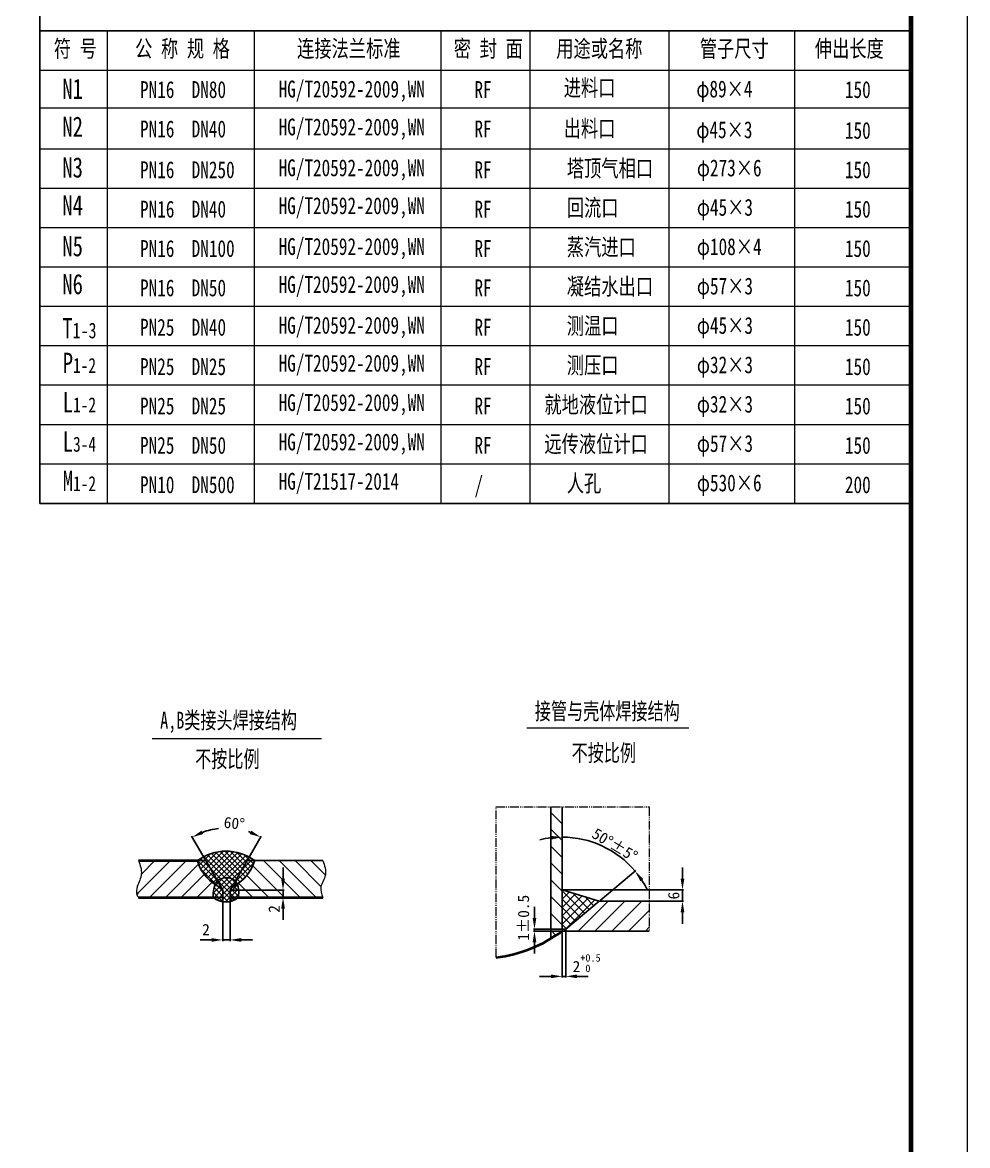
# Model space of a CAD drawing. Extents: x -6371 to 73907, y -14473 to 10757.
# Drawn here: x 68865 to 73907, y -649 to 5342 of the extents above; entities that cross this region are included whole.
import ezdxf

# ---------------------------------------------------------------- set-up
doc = ezdxf.new("R2010")
doc.units = 0
doc.header["$LTSCALE"] = 25
doc.header["$PDMODE"] = 1
doc.linetypes.add('JXX-L', pattern=[2.95, 1.9, -0.25, 0.15, -0.25, 0.15, -0.25])
doc.layers.get('Defpoints').update_dxf_attribs({"linetype": 'CONTINUOUS'})
for name, color, linetype, lineweight in [('A 粗实线', 1, 'CONTINUOUS', 25), ('B 细实线', 7, 'CONTINUOUS', 15), ('C 文 字', 2, 'CONTINUOUS', 20), ('I 长双点线', 3, 'JXX-L', 15), ('J 标注尺寸', 2, 'CONTINUOUS', 15), ('实线', 7, 'CONTINUOUS', 40)]:
    doc.layers.add(name, color=color, linetype=linetype, lineweight=lineweight)
doc.layers.add('剖面线层', color=2, linetype='CONTINUOUS')
doc.styles.add('HZTXT', font='SIMFANG.TTF', dxfattribs={"width": 0.75})
doc.styles.get("Standard").update_dxf_attribs({"font": 'SIMFANG.TTF'})
doc.dimstyles.new('通用标注4.0', dxfattribs={"dimtxt": 60, "dimasz": 60, "dimexe": 6, "dimexo": 6, "dimgap": 6, "dimtad": 1, "dimdec": 0, "dimzin": 0, "dimdsep": 46, "dimtxsty": 'Standard', "dimcen": 6, "dimadec": 0, "dimazin": 0, "dimtfac": 0.375, "dimtdec": 0, "dimtmove": 2, "dimatfit": 3, "dimfxl": 0, "dimtzin": 0, "dimarcsym": 0})

# ---------------------------------------------------------------- blocks, each defined once
blk = doc.blocks.new('*D154')
at = {"layer": 'Defpoints', "color": 0}
for p in [(69933.2, 680.8), (69972.5, 680.8), (69972.5, 448)]:
    blk.add_point(p, dxfattribs=at)
at = {"layer": 'J 标注尺寸', "color": 0, "lineweight": -2}
for p, q in [((69933.2, 674.8), (69933.2, 442)), ((69972.5, 674.8), (69972.5, 442)), ((69873.2, 448), (69813.2, 448)), ((69933.2, 448), (69972.5, 448)), ((70032.5, 448), (70092.5, 448))]:
    blk.add_line(p, q, dxfattribs=at)
at = {"layer": 'J 标注尺寸', "color": 0}
for points in [[(69873.2, 458), (69873.2, 438), (69933.2, 448)], [(70032.5, 458), (70032.5, 438), (69972.5, 448)]]:
    blk.add_solid(points, dxfattribs=at)
at = {"layer": 'J 标注尺寸', "color": 0, "insert": (69844.1, 503.4), "char_height": 60, "attachment_point": 5}
blk.add_mtext('2{}{}', dxfattribs=at)
blk = doc.blocks.new('*D153')
at = {"layer": 'Defpoints', "color": 0}
for p in [(69972.5, 714), (69972.5, 674.7), (70254.8, 714)]:
    blk.add_point(p, dxfattribs=at)
at = {"layer": 'J 标注尺寸', "color": 0, "lineweight": -2}
for p, q in [((70254.8, 774), (70254.8, 834)), ((69978.5, 714), (70260.8, 714)), ((69978.5, 674.7), (70260.8, 674.7)), ((70254.8, 674.7), (70254.8, 714)), ((70254.8, 614.7), (70254.8, 554.7))]:
    blk.add_line(p, q, dxfattribs=at)
at = {"layer": 'J 标注尺寸', "color": 0}
for points in [[(70244.8, 774), (70264.8, 774), (70254.8, 714)], [(70244.8, 614.7), (70264.8, 614.7), (70254.8, 674.7)]]:
    blk.add_solid(points, dxfattribs=at)
at = {"layer": 'J 标注尺寸', "color": 0, "insert": (70207.3, 613.4), "char_height": 60, "attachment_point": 5, "rotation": 90}
blk.add_mtext('2{}{}', dxfattribs=at)
blk = doc.blocks.new('*D159')
at = {"layer": 'Defpoints', "color": 0}
for p in [(69889.4, 1039.7), (69842.4, 871.3), (70063.3, 871.3), (69933.2, 714), (69972.5, 714)]:
    blk.add_point(p, dxfattribs=at)
at = {"layer": 'J 标注尺寸', "color": 0, "lineweight": -2}
for p, q in [((69839.4, 876.5), (69767.2, 1001.5)), ((70066.3, 876.5), (70138.5, 1001.5))]:
    blk.add_line(p, q, dxfattribs=at)
for start, end in [(96.52297, 110.57825), (69.42175, 71.20818)]:
    blk.add_arc((69952.9, 680), 365.3, start, end, dxfattribs=at)
at = {"layer": 'J 标注尺寸', "color": 0}
for points in [[(69828.7, 1012.9), (69820.2, 1031), (69770.2, 996.3)], [(70085.5, 1031), (70077, 1012.9), (70135.5, 996.3)]]:
    blk.add_solid(points, dxfattribs=at)
at = {"layer": 'J 标注尺寸', "color": 0, "insert": (69994.8, 1070.1), "char_height": 60, "attachment_point": 5, "rotation": 353.86557}
blk.add_mtext('60°', dxfattribs=at)
blk = doc.blocks.new('*D157')
at = {"layer": 'Defpoints', "color": 0}
for p in [(71743.6, 494.8), (71763.6, 494.8), (71763.6, 253.8)]:
    blk.add_point(p, dxfattribs=at)
at = {"layer": 'J 标注尺寸', "color": 0, "lineweight": -2}
for p, q in [((71743.6, 488.8), (71743.6, 247.8)), ((71763.6, 488.8), (71763.6, 247.8)), ((71683.6, 253.8), (71623.6, 253.8)), ((71743.6, 253.8), (71763.6, 253.8)), ((71823.6, 253.8), (71883.6, 253.8))]:
    blk.add_line(p, q, dxfattribs=at)
at = {"layer": 'J 标注尺寸', "color": 0}
for points in [[(71683.6, 263.8), (71683.6, 243.8), (71743.6, 253.8)], [(71823.6, 263.8), (71823.6, 243.8), (71763.6, 253.8)]]:
    blk.add_solid(points, dxfattribs=at)
at = {"layer": 'J 标注尺寸', "color": 0, "insert": (71874.7, 324.4), "char_height": 60, "attachment_point": 5}
blk.add_mtext('2\\H0.667X\\S+0.5^  0', dxfattribs=at)
blk = doc.blocks.new('*D158')
at = {"layer": 'Defpoints', "color": 0}
for p in [(71743.6, 1157.9), (71889.4, 975.3), (71942.3, 654.8), (71743.6, 494.8), (71763.6, 504.8)]:
    blk.add_point(p, dxfattribs=at)
at = {"layer": 'J 标注尺寸', "color": 0, "lineweight": -2}
blk.add_line((71946.9, 658.7), (72137.8, 818.8), dxfattribs=at)
for start, end in [(96.76334, 103.52668), (40, 90), (26.47332, 33.23666)]:
    blk.add_arc((71743.6, 488), 508.6, start, end, dxfattribs=at)
at = {"layer": 'J 标注尺寸', "color": 0}
for points in [[(71683.1, 1003.1), (71684.3, 983.1), (71743.6, 996.6)], [(72160.9, 760.8), (72177, 772.8), (72133.2, 814.9)]]:
    blk.add_solid(points, dxfattribs=at)
at = {"layer": 'J 标注尺寸', "color": 0, "insert": (72025.2, 954.9), "char_height": 60, "attachment_point": 5, "rotation": 328.8986}
blk.add_mtext('50%%d%%p5%%d', dxfattribs=at)
blk = doc.blocks.new('*D155')
at = {"layer": 'Defpoints', "color": 0}
for p in [(71743.6, 714.8), (72385.9, 714.8), (71942.3, 654.8)]:
    blk.add_point(p, dxfattribs=at)
at = {"layer": 'J 标注尺寸', "color": 0, "lineweight": -2}
for p, q in [((72385.9, 774.8), (72385.9, 834.8)), ((71749.6, 714.8), (72391.9, 714.8)), ((72385.9, 654.8), (72385.9, 714.8)), ((71948.3, 654.8), (72391.9, 654.8)), ((72385.9, 594.8), (72385.9, 534.8))]:
    blk.add_line(p, q, dxfattribs=at)
at = {"layer": 'J 标注尺寸', "color": 0}
for points in [[(72375.9, 774.8), (72395.9, 774.8), (72385.9, 714.8)], [(72375.9, 594.8), (72395.9, 594.8), (72385.9, 654.8)]]:
    blk.add_solid(points, dxfattribs=at)
at = {"layer": 'J 标注尺寸', "color": 0, "insert": (72339.4, 684.3), "char_height": 60, "attachment_point": 5, "rotation": 90}
blk.add_mtext('6', dxfattribs=at)
blk = doc.blocks.new('*D156')
at = {"layer": 'Defpoints', "color": 0}
for p in [(71596.3, 504.8), (71763.6, 504.8), (71763.6, 494.8)]:
    blk.add_point(p, dxfattribs=at)
at = {"layer": 'J 标注尺寸', "color": 0, "lineweight": -2}
for p, q in [((71596.3, 564.8), (71596.3, 624.8)), ((71757.6, 504.8), (71590.3, 504.8)), ((71757.6, 494.8), (71590.3, 494.8)), ((71596.3, 494.8), (71596.3, 504.8)), ((71596.3, 434.8), (71596.3, 374.8))]:
    blk.add_line(p, q, dxfattribs=at)
at = {"layer": 'J 标注尺寸', "color": 0}
for points in [[(71586.3, 564.8), (71606.3, 564.8), (71596.3, 504.8)], [(71586.3, 434.8), (71606.3, 434.8), (71596.3, 494.8)]]:
    blk.add_solid(points, dxfattribs=at)
at = {"layer": 'J 标注尺寸', "color": 0, "insert": (71537.9, 566.1), "char_height": 60, "attachment_point": 5, "rotation": 90}
blk.add_mtext('1%%P0.5', dxfattribs=at)

msp = doc.modelspace()

# ---------------------------------------------------------------- hatches: boundary and pattern name
at = {"layer": '剖面线层'}
h = msp.add_hatch(dxfattribs=at)
h.set_pattern_fill('ANSI31', color=256, scale=20, angle=90, style=0)
h.set_pattern_definition([(135, (102471.13, 24222.06), (-44.90128, -44.90128), [])])
edge = h.paths.add_edge_path()
edge.add_arc((71298.4, 1097.7), 749.4, 300.92967, 306.44471)
edge.add_line((71743.6, 494.8), (71743.6, 1157.9))
edge.add_line((71743.6, 1157.9), (71683.6, 1157.9))
edge.add_line((71683.6, 1157.9), (71683.6, 454.8))
h = msp.add_hatch(dxfattribs=at)
h.set_pattern_fill('ANSI37', color=256, scale=6.25, angle=90, style=0)
h.set_pattern_definition([(135, (106577.88, 30153.024), (-14.03165, -14.03165), []), (225, (106577.88, 30153.024), (14.03165, -14.03165), [])])
h.paths.add_polyline_path([(70063.3, 871.3), (69842.4, 871.3), (69904.3, 764.1, -0.344775), (70001.3, 763.8)])
h.paths.add_polyline_path([(69842.4, 871.3), (69798.3, 871.3, 0.188516), (69892.8, 743.7, -0.046783), (69904.3, 764.1)])
h.paths.add_polyline_path([(69798.3, 871.3), (69842.4, 871.3), (70063.3, 871.3), (70103.5, 871.3, 0.329357)])
h.paths.add_polyline_path([(70103.5, 871.3), (70063.3, 871.3), (70001.3, 763.8, -0.04004), (70010.1, 745.7, 0.010439), (70018, 751.2, 0.163963)])
h.paths.add_polyline_path([(70010.1, 745.7, 0.04004), (70001.3, 763.8), (69981.5, 729.6, 0.035561)], flags=17)
h.paths.add_polyline_path([(69904.3, 764.1, 0.046783), (69892.8, 743.7, 0.042909), (69926, 726.6)], flags=17)
h.paths.add_polyline_path([(70001.3, 763.8, 0.344775), (69904.3, 764.1), (69933.2, 714), (69933.2, 674.7), (69883.2, 674.7, 0.36307), (70016.1, 674.7), (69972.5, 674.7), (69972.5, 714)])
h.paths.add_polyline_path([(69933.2, 714), (69926, 726.6, -0.042909), (69892.8, 743.7, 0.141008), (69883.2, 674.7), (69933.2, 674.7)])
h.paths.add_polyline_path([(70010.1, 745.7, -0.035561), (69981.5, 729.6), (69972.5, 714), (69972.5, 674.7), (70016.1, 674.7, 0.144441)])
h = msp.add_hatch(dxfattribs=at)
h.set_pattern_fill('ANSI31', color=256, scale=18.75, style=0)
h.set_pattern_definition([(45, (78869.01, -5826.743), (-42.09495, 42.09495), [])])
edge = h.paths.add_edge_path()
edge.add_arc((70007.8, 692.5), 125.9, 156.04378, 188.14868)
edge.add_line((69883.2, 674.7), (69483.7, 674.7))
edge.add_arc((69533.3, 713), 62.6, 147.17794, 217.67611, ccw=False)
edge.add_arc((69380.4, 811.6), 119.3, 327.17794, 390.00076)
edge.add_line((69483.7, 871.3), (69798.3, 871.3))
edge.add_arc((70008.8, 928.2), 218, 195.14621, 237.84969)
edge = h.paths.add_edge_path()
edge.add_arc((70008.8, 928.2), 218, 247.67764, 247.91666)
h = msp.add_hatch(dxfattribs=at)
h.set_pattern_fill('ANSI31', color=256, scale=18.75, angle=90, style=0)
h.set_pattern_definition([(135, (78869.01, -5826.743), (-42.09495, -42.09495), [])])
h.paths.add_polyline_path([(70466.5, 674.7, -0.31769), (70463.4, 746.9, 0.281195), (70466.5, 871.3), (70103.5, 871.3, -0.163963), (70018, 751.2, -0.010439), (70010.1, 745.7, -0.144441), (70016.1, 674.7)])
h = msp.add_hatch(dxfattribs=at)
h.set_pattern_fill('ANSI37', color=256, scale=10, style=0)
h.set_pattern_definition([(45, (382258.162, 237677.27), (-22.4506403, 22.4506403), []), (135, (382258.162, 237677.27), (-22.4506403, -22.4506403), [])])
h.paths.add_polyline_path([(71942.3, 654.8), (71743.6, 714.8), (71743.6, 494.8), (71763.6, 494.8), (71763.6, 504.8)])
h = msp.add_hatch(dxfattribs=at)
h.set_pattern_fill('ANSI31', color=256, scale=20, style=0)
h.set_pattern_definition([(45, (102471.13, 24222.06), (-44.90128, 44.90128), [])])
h.paths.add_polyline_path([(71942.3, 654.8), (71763.6, 504.8), (71763.6, 494.8), (72209, 494.8), (72209, 654.8)])

# ---------------------------------------------------------------- linework, layer by layer
at = {"layer": 'A 粗实线'}
for p, q in [((68956.8, 10456.8), (68956.8, 2776.5)), ((73606.8, 5296.5), (68956.8, 5296.5)), ((73606.8, 2776.5), (68956.8, 2776.5)), ((71683.6, 454.8), (71683.6, 1157.9)), ((71743.6, 494.8), (71743.6, 1157.9)), ((69483.7, 871.3), (69842.4, 871.3)), ((69933.2, 714), (69842.4, 871.3)), ((69972.5, 714), (70063.3, 871.3)), ((70063.3, 871.3), (70466.5, 871.3)), ((69483.7, 674.7), (69933.2, 674.7)), ((69933.2, 674.7), (69933.2, 714)), ((69972.5, 674.7), (69972.5, 714)), ((69972.5, 674.7), (70466.5, 674.7)), ((71743.6, 714.8), (71942.3, 654.8)), ((71763.6, 504.8), (71942.3, 654.8)), ((71942.3, 654.8), (72209, 654.8)), ((71743.6, 494.8), (72209, 494.8)), ((71763.6, 494.8), (71763.6, 504.8))]:
    msp.add_line(p, q, dxfattribs=at)
at = {"layer": 'A 粗实线', "color": 5, "lineweight": 120}
msp.add_lwpolyline([(73606.8, -14173.2), (73606.8, 10456.8), (56836.8, 10456.8), (56836.8, -14173.2)], close=True, dxfattribs=at)
at = {"layer": 'A 粗实线'}
for centre, radius, start, end in [((69950.9, 664.8), 256.8, 53.54068, 126.45932), ((70008.8, 928.2), 218, 195.14621, 247.67764), ((69882.6, 938.1), 230.9, 305.91551, 343.16156), ((69952.5, 702), 78.7, 51.74129, 127.8329), ((70007.8, 692.5), 125.9, 145.32967, 188.14868), ((69892.8, 699.9), 125.9, 348.45579, 30.50325), ((69949.7, 754.2), 103.6, 230.09116, 309.90884)]:
    msp.add_arc(centre, radius, start, end, dxfattribs=at)
at = {"layer": 'B 细实线'}
for p, q in [((69316.8, 5296.5), (69316.8, 2776.5)), ((70101.1, 5296.5), (70101.1, 2776.5)), ((71096.9, 5296.5), (71096.9, 2776.5)), ((71570.9, 5296.5), (71570.9, 2776.5)), ((72312.9, 5296.5), (72312.9, 2776.5)), ((72982.9, 5296.5), (72982.9, 2776.5)), ((73606.8, 5086.5), (68956.8, 5086.5)), ((73606.8, 4884.2), (68956.8, 4884.2)), ((73606.8, 4666.5), (68956.8, 4666.5)), ((73606.8, 4456.5), (68956.8, 4456.5)), ((73606.8, 4246.5), (68956.8, 4246.5)), ((73606.8, 4036.5), (68956.8, 4036.5)), ((73606.8, 3826.5), (68956.8, 3826.5)), ((73606.8, 3616.5), (68956.8, 3616.5)), ((73606.8, 3406.5), (68956.8, 3406.5)), ((73606.8, 3196.5), (68956.8, 3196.5)), ((73606.8, 2986.5), (68956.8, 2986.5)), ((71554.7, 1580.3), (72420.2, 1580.3)), ((69556, 1522.5), (70460, 1522.5))]:
    msp.add_line(p, q, dxfattribs=at)
msp.add_lwpolyline([(73906.8, -14473.2), (73906.8, 10756.8), (56086.8, 10756.8), (56086.8, -14473.2)], close=True, dxfattribs=at)
for points in [[(69483.7, 871.3), (69498.8, 799.2), (69477.3, 732.6), (69475.3, 689.1), (69483.7, 674.7)], [(70466.5, 871.3), (70480.6, 793.5), (70457.1, 730.5), (70466.5, 674.7)]]:
    msp.add_spline(points, degree=3, dxfattribs=at)
at = {"layer": 'I 长双点线'}
for p, q in [((71391.8, 1157.9), (72209, 1157.9)), ((71391.8, 354.1), (71391.8, 1157.9)), ((72209, 1157.9), (72209, 494.8))]:
    msp.add_line(p, q, dxfattribs=at)
at = {"layer": '实线'}
for p, q in [((69483.7, 871.3), (69798.3, 871.3)), ((69483.7, 674.7), (69883.2, 674.7)), ((69972.5, 674.7), (70466.5, 674.7))]:
    msp.add_line(p, q, dxfattribs=at)
for centre, radius, start, end in [((70008.8, 928.2), 218, 247.67764, 247.91666), ((69882.6, 938.1), 230.9, 295.37658, 305.91551), ((71298.4, 1097.7), 749.4, 277.16184, 306.44471)]:
    msp.add_arc(centre, radius, start, end, dxfattribs=at)

# ---------------------------------------------------------------- texts
at = {"layer": 'C 文 字', "style": 'HZTXT', "width": 0.7}
for s, p in [('A,B类接头焊接结构', (69599.5, 1575.1)), ('接管与壳体焊接结构', (71598.2, 1623.5)), ('不按比例', (71794.3, 1400.8)), ('不按比例', (69786, 1368.4))]:
    msp.add_text(s, height=90, dxfattribs=at).set_placement(p)
at = {"layer": 'C 文 字', "attachment_point": 1, "style": 'HZTXT'}
for s, insert, char_height, width in [(' 符 号', (68986.1, 5247.6), 90, 1440), ('公 称 规 格', (69465.6, 5247.6), 90, 1440), ('连接法兰标准', (70329.5, 5247.6), 90, 1440), ('密 封 面', (71166.1, 5247.6), 90, 1440), ('用途或名称', (71712.2, 5247.6), 90, 1440), ('管子尺寸', (72478.2, 5247.6), 90, 1440), ('伸出长度', (73092.1, 5247.6), 90, 1440), ('N1', (69077.1, 5042.6), 108, 1728), ('HG/T20592-2009,WN', (70231.1, 5031.8), 90, 1440), ('进料口', (71752.3, 5038.9), 90, 1440), ('PN16  DN80', (69491.7, 5029), 90, 1440), ('RF', (71276.1, 5029), 90, 1440), ('φ89×4', (72460, 5032.4), 90, 1440), ('150', (73252.6, 5029), 90, 1440), ('N2', (69077.1, 4840.3), 108, 1728), ('PN16  DN40', (69491.7, 4819), 90, 1440), ('HG/T20592-2009,WN', (70231.1, 4829.5), 90, 1440), ('RF', (71276.1, 4819), 90, 1440), ('出料口', (71752.3, 4821.2), 90, 1440), ('φ45×3', (72460, 4814.7), 90, 1440), ('150', (73252.6, 4811.3), 90, 1440), ('N3', (69077.1, 4622.8), 108, 1728), ('HG/T20592-2009,WN', (70231.1, 4611.8), 90, 1440), ('{\\fFangSong_GB2312|b0|i0|c134|p32;塔顶气相}口', (71768.7, 4609), 90, 1440), ('PN16  DN250', (69491.7, 4601.3), 90, 1440), ('RF', (71276.1, 4601.3), 90, 1440), ('φ273×6', (72462.8, 4611.1), 90, 1440), ('150', (73252.6, 4601.3), 90, 1440), ('N4', (69077.1, 4420.5), 108, 1728), ('PN16  DN40', (69491.7, 4391.3), 90, 1440), ('HG/T20592-2009,WN', (70231.1, 4409.5), 90, 1440), ('RF', (71276.1, 4391.3), 90, 1440), ('回流口', (71768.7, 4399), 90, 1440), ('φ45×3', (72462.8, 4401.1), 90, 1440), ('150', (73252.6, 4391.3), 90, 1440), ('N5', (69077.1, 4202.8), 108, 1728), ('HG/T20592-2009,WN', (70231.1, 4191.8), 90, 1440), ('蒸汽进口', (71768.7, 4189), 90, 1440), ('PN16  DN100', (69491.7, 4181.3), 90, 1440), ('RF', (71276.1, 4181.3), 90, 1440), ('φ108×4', (72462.8, 4191.1), 90, 1440), ('150', (73252.6, 4181.3), 90, 1440), ('N6', (69077.1, 4000.5), 108, 1728), ('PN16  DN50', (69491.7, 3971.3), 90, 1440), ('HG/T20592-2009,WN', (70231.1, 3989.5), 90, 1440), ('RF', (71276.1, 3971.3), 90, 1440), ('凝结水出口', (71768.7, 3979), 90, 1440), ('φ57×3', (72462.8, 3981.1), 90, 1440), ('150', (73252.6, 3971.3), 90, 1440), ('HG/T20592-2009,WN', (70231.1, 3771.8), 90, 1440), ('测温口', (71768.7, 3769), 90, 1440), ('T{\\H0.7716x;1-3}', (69077.1, 3765.3), 108, 1728), ('PN25  DN40', (69491.7, 3761.3), 90, 1440), ('RF', (71276.1, 3761.3), 90, 1440), ('φ45×3', (72462.8, 3771.1), 90, 1440), ('150', (73252.6, 3761.3), 90, 1440), ('{\\H0.7716x;P\\H0.7385x;1-2}', (69079.5, 3580.6), 140.4, 2246.4), ('PN25  DN25', (69491.7, 3551.3), 90, 1440), ('HG/T20592-2009,WN', (70231.1, 3569.5), 90, 1440), ('RF', (71276.1, 3551.3), 90, 1440), ('测压口', (71768.7, 3559), 90, 1440), ('φ32×3', (72462.8, 3561.1), 90, 1440), ('150', (73252.6, 3551.3), 90, 1440), ('{\\H0.7716x;L\\H0.7385x;1-2}', (69079.5, 3370.6), 140.4, 2246.4), ('HG/T20592-2009,WN', (70231.1, 3359.5), 90, 1440), ('就地液位计口', (71649, 3349), 90, 1440), ('PN25  DN25', (69491.7, 3341.3), 90, 1440), ('RF', (71276.1, 3341.3), 90, 1440), ('φ32×3', (72462.8, 3351.1), 90, 1440), ('150', (73252.6, 3341.3), 90, 1440), ('{\\H0.7716x;L\\H0.7385x;3-4}', (69079.5, 3160.6), 140.4, 2246.4), ('PN25  DN50', (69491.7, 3131.3), 90, 1440), ('HG/T20592-2009,WN', (70231.1, 3149.5), 90, 1440), ('RF', (71276.1, 3131.3), 90, 1440), ('远传液位计口', (71649, 3139), 90, 1440), ('φ57×3', (72462.8, 3141.1), 90, 1440), ('150', (73252.6, 3131.3), 90, 1440), ('{\\H0.7716x;M\\H0.7385x;1-2}', (69079.5, 2950.6), 140.4, 2246.4), ('HG/T21517-2014', (70231.1, 2939.5), 90, 1440), ('人孔', (71768.7, 2929), 90, 1440), ('PN10  DN500', (69491.7, 2921.3), 90, 1440), ('/', (71276.1, 2921.3), 90, 1440), ('φ530×6', (72462.8, 2931.1), 90, 1440), ('200', (73252.6, 2921.3), 90, 1440)]:
    msp.add_mtext(s, dxfattribs=dict(at, insert=insert, char_height=char_height, width=width))

# ---------------------------------------------------------------- dimensions: what is measured, and where the dimension line sits
at = {"layer": 'J 标注尺寸'}
dim = msp.add_angular_dim_2l(base=(71889.4, 975.3), line1=((71743.6, 494.8), (71743.6, 1157.9)), line2=((71763.6, 504.8), (71942.3, 654.8)), text='50%%d%%p5%%d', dimstyle='通用标注4.0', dxfattribs=at)
dim.commit()
dim.dimension.update_dxf_attribs({"geometry": '*D158', "text_midpoint": (72025.2, 954.9), "dimtype": 162})
dim = msp.add_angular_dim_2l(base=(69889.4, 1039.7), line1=((69972.5, 714), (70063.3, 871.3)), line2=((69933.2, 714), (69842.4, 871.3)), dimstyle='通用标注4.0', dxfattribs=at)
dim.commit()
dim.dimension.update_dxf_attribs({"geometry": '*D159', "text_midpoint": (69994.8, 1070.1), "dimtype": 162})
for base, p1, p2, angle, text, picture, middle in [((70254.8, 714), (69972.5, 674.7), (69972.5, 714), 90, '2{}{}', '*D153', (70207.3, 613.4)), ((72385.9, 714.8), (71942.3, 654.8), (71743.6, 714.8), 90, '6', '*D155', (72339.4, 684.3)), ((69972.5, 448), (69933.2, 680.8), (69972.5, 680.8), 180, '2{}{}', '*D154', (69844.1, 503.4)), ((71596.3, 504.8), (71763.6, 494.8), (71763.6, 504.8), 90, '1%%P0.5', '*D156', (71537.9, 566.1))]:
    dim = msp.add_linear_dim(base=base, p1=p1, p2=p2, angle=angle, text=text, dimstyle='通用标注4.0', dxfattribs=at)
    dim.commit()
    dim.dimension.update_dxf_attribs({"geometry": picture, "text_midpoint": middle, "dimtype": 160})
dim = msp.add_linear_dim(base=(71763.6, 253.8), p1=(71743.6, 494.8), p2=(71763.6, 494.8), text='2\\H0.667X\\S+0.5^  0', dimstyle='通用标注4.0', dxfattribs=at)
dim.commit()
dim.dimension.update_dxf_attribs({"geometry": '*D157', "text_midpoint": (71874.7, 324.4), "dimtype": 160})

doc.saveas('drawing.dxf')
